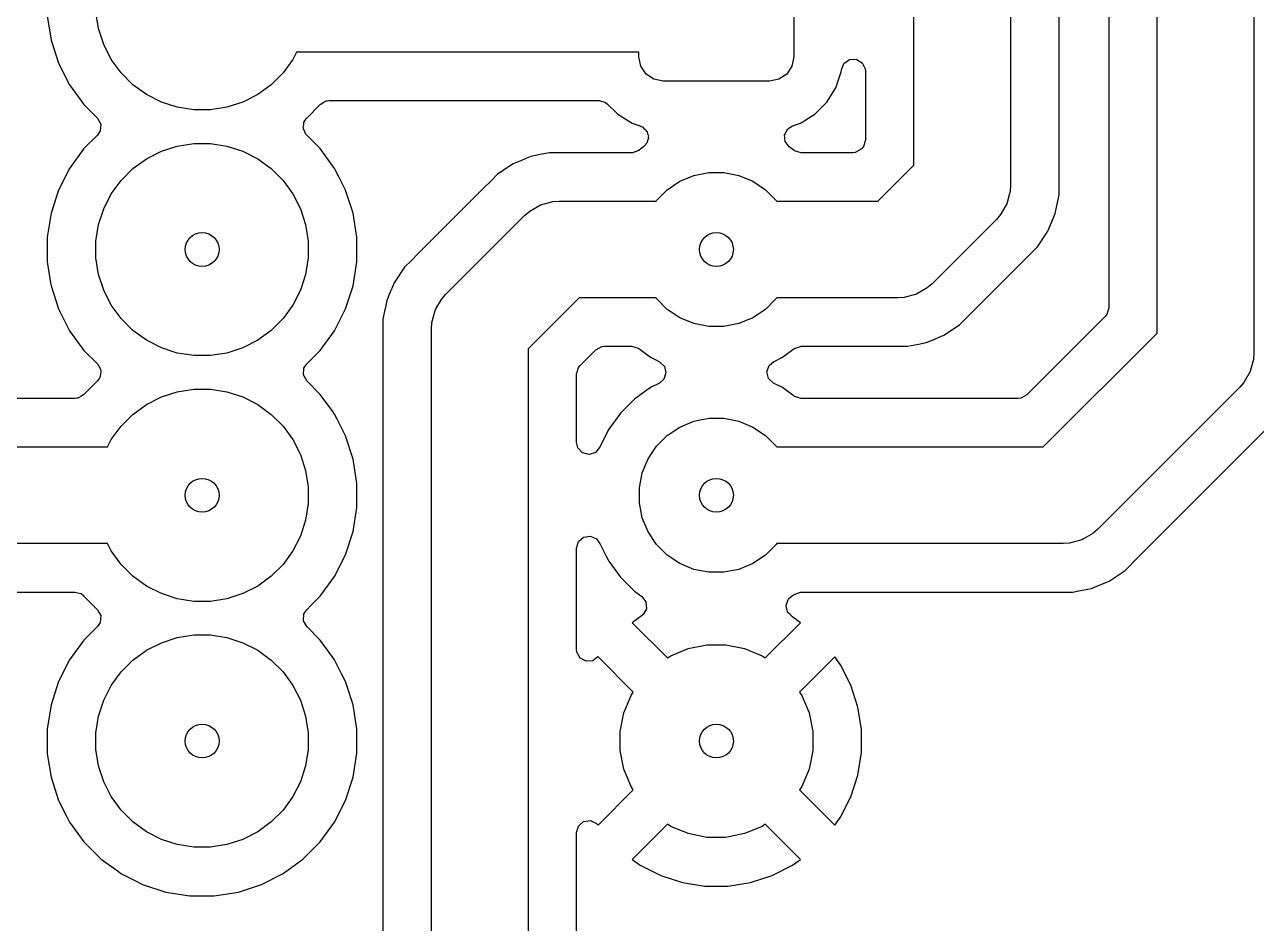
# Model space of a CAD drawing. Extents: x 130 to 194, y -123.2 to -60.
# Drawn here: x 158.55 to 171.27, y -113.39 to -104.11 of the extents above; entities that cross this region are included whole.
import ezdxf

# ---------------------------------------------------------------- set-up
doc = ezdxf.new("R2010")
doc.units = 0
doc.layers.add('BLACK', color=7, linetype='CONTINUOUS')

msp = doc.modelspace()

# ---------------------------------------------------------------- linework, layer by layer
at = {"layer": 'BLACK', "linetype": 'CONTINUOUS'}
for p, q in [((171.25, -91.5), (171.25, -107.5)), ((170.25, -107.292894), (170.25, -91.707106)), ((167.735, -105.557894), (167.735, -98.362808)), ((168.735, -98.362808), (168.735, -105.765)), ((169.7495, -98.34889), (169.7495, -107.034218)), ((169.2355, -105.66646), (169.2355, -98.672889)), ((166.495, -103.34), (166.495, -104.44)), ((159.310393, -104.14679), (159.283391, -103.976305)), ((158.7795, -104.015961), (158.81891, -104.264785)), ((159.363733, -104.310952), (159.310393, -104.14679)), ((158.81891, -104.264785), (158.89676, -104.504383)), ((159.442096, -104.464748), (159.363733, -104.310952)), ((159.543553, -104.604393), (159.442096, -104.464748)), ((161.317904, -104.464748), (161.216447, -104.604393)), ((161.35599, -104.39), (161.317904, -104.464748)), ((164.895, -104.39), (161.35599, -104.39)), ((164.895, -104.44), (164.895, -104.39)), ((164.91403, -104.535671), (164.895, -104.44)), ((166.495, -104.44), (166.47597, -104.535671)), ((167.013538, -104.507129), (167.070719, -104.466977)), ((167.070719, -104.466977), (167.14053, -104.464114)), ((167.14053, -104.464114), (167.200807, -104.499448)), ((167.200807, -104.499448), (167.232412, -104.561761)), ((158.89676, -104.504383), (159.011132, -104.728848)), ((159.665607, -104.726447), (159.543553, -104.604393)), ((161.216447, -104.604393), (161.094393, -104.726447)), ((164.968223, -104.616777), (164.91403, -104.535671)), ((165.049329, -104.67097), (164.968223, -104.616777)), ((166.421777, -104.616777), (166.340671, -104.67097)), ((166.47597, -104.535671), (166.421777, -104.616777)), ((166.929814, -104.759334), (166.984999, -104.592797)), ((166.984999, -104.592797), (166.987142, -104.571821)), ((166.987142, -104.571821), (167.013538, -104.507129)), ((167.232412, -104.561761), (167.2345, -104.584423)), ((167.2345, -104.584423), (167.2345, -105.299218)), ((159.011132, -104.728848), (159.159201, -104.932649)), ((159.805252, -104.827904), (159.665607, -104.726447)), ((161.094393, -104.726447), (160.954748, -104.827904)), ((165.145, -104.69), (165.049329, -104.67097)), ((166.245, -104.69), (165.145, -104.69)), ((166.340671, -104.67097), (166.245, -104.69)), ((159.959048, -104.906267), (159.805252, -104.827904)), ((160.954748, -104.827904), (160.800952, -104.906267)), ((166.837712, -104.908656), (166.929814, -104.759334)), ((159.159201, -104.932649), (159.159205, -104.932654)), ((159.159205, -104.932654), (159.29887, -105.072319)), ((160.12321, -104.959607), (159.959048, -104.906267)), ((160.293695, -104.986609), (160.12321, -104.959607)), ((160.466305, -104.986609), (160.293695, -104.986609)), ((160.63679, -104.959607), (160.466305, -104.986609)), ((160.800952, -104.906267), (160.63679, -104.959607)), ((161.46113, -105.072319), (161.600793, -104.932656)), ((161.600793, -104.932656), (161.601691, -104.931419)), ((161.601691, -104.931419), (161.606176, -104.926924)), ((161.606176, -104.926924), (161.63278, -104.912355)), ((161.63278, -104.912355), (161.65818, -104.895775)), ((161.65818, -104.895775), (161.664856, -104.89479)), ((161.664856, -104.89479), (161.667458, -104.893366)), ((161.667458, -104.893366), (161.67224, -104.893702)), ((161.67224, -104.893702), (161.693962, -104.8905)), ((161.693962, -104.8905), (164.482769, -104.8905)), ((164.482769, -104.8905), (164.549808, -104.910185)), ((164.549808, -104.910185), (164.57045, -104.926818)), ((164.57045, -104.926818), (164.676344, -105.032712)), ((166.713656, -105.032712), (166.837712, -104.908656)), ((159.29887, -105.072319), (159.332355, -105.133642)), ((159.332355, -105.133642), (159.327371, -105.203334)), ((161.430738, -105.143099), (161.432629, -105.116666)), ((161.432629, -105.116666), (161.4384, -105.107673)), ((161.4384, -105.107673), (161.439908, -105.100704)), ((161.439908, -105.100704), (161.460864, -105.072674)), ((161.460864, -105.072674), (161.461025, -105.072424)), ((161.461025, -105.072424), (161.46113, -105.072319)), ((164.676344, -105.032712), (164.825666, -105.124814)), ((164.825666, -105.124814), (164.90757, -105.151954)), ((166.482426, -105.151955), (166.564334, -105.124814)), ((166.564334, -105.124814), (166.713656, -105.032712)), ((159.29887, -105.247681), (159.159205, -105.387345)), ((159.327371, -105.203334), (159.29887, -105.247681)), ((161.425138, -105.168995), (161.430738, -105.143099)), ((161.428285, -105.177402), (161.425138, -105.168995)), ((161.427645, -105.186358), (161.428285, -105.177402)), ((161.440342, -105.209611), (161.427645, -105.186358)), ((161.449633, -105.23443), (161.440342, -105.209611)), ((161.456828, -105.239802), (161.449633, -105.23443)), ((161.46113, -105.247681), (161.456828, -105.239802)), ((161.600794, -105.387345), (161.46113, -105.247681)), ((164.90757, -105.151954), (164.917626, -105.158916)), ((164.917626, -105.158916), (164.929539, -105.161687)), ((164.929539, -105.161687), (164.945813, -105.178432)), ((164.945813, -105.178432), (164.965015, -105.191727)), ((164.965015, -105.191727), (164.96971, -105.20302)), ((164.96971, -105.20302), (164.978235, -105.211792)), ((164.978235, -105.211792), (164.982872, -105.234679)), ((164.982872, -105.234679), (164.991838, -105.256243)), ((164.991838, -105.256243), (164.989682, -105.268282)), ((166.399903, -105.245034), (166.432509, -105.183239)), ((166.405882, -105.314648), (166.399903, -105.245034)), ((166.432509, -105.183239), (166.482426, -105.151955)), ((159.159201, -105.38735), (159.011132, -105.591151)), ((159.159205, -105.387345), (159.159201, -105.38735)), ((159.959048, -105.413733), (160.12321, -105.360393)), ((160.12321, -105.360393), (160.293695, -105.333391)), ((160.293695, -105.333391), (160.466305, -105.333391)), ((160.466305, -105.333391), (160.63679, -105.360393)), ((160.63679, -105.360393), (160.800952, -105.413733)), ((161.600798, -105.38735), (161.600794, -105.387345)), ((161.714149, -105.543366), (161.600798, -105.38735)), ((164.918163, -105.386899), (164.892123, -105.405817)), ((164.941453, -105.369977), (164.918163, -105.386899)), ((164.966763, -105.345379), (164.941453, -105.369977)), ((164.970576, -105.335583), (164.966763, -105.345379)), ((164.979523, -105.325018), (164.970576, -105.335583)), ((164.983639, -105.302029), (164.979523, -105.325018)), ((164.992111, -105.280269), (164.983639, -105.302029)), ((164.989682, -105.268282), (164.992111, -105.280269)), ((166.448546, -105.369977), (166.405882, -105.314648)), ((166.497896, -105.405832), (166.448546, -105.369977)), ((167.191899, -105.393181), (167.130576, -105.426666)), ((167.198181, -105.386899), (167.191899, -105.393181)), ((167.214815, -105.366257), (167.198181, -105.386899)), ((167.215577, -105.36366), (167.214815, -105.366257)), ((167.219332, -105.358645), (167.215577, -105.36366)), ((167.225855, -105.328658), (167.219332, -105.358645)), ((167.2345, -105.299218), (167.225855, -105.328658)), ((159.665607, -105.593553), (159.805252, -105.492096)), ((159.805252, -105.492096), (159.959048, -105.413733)), ((160.800952, -105.413733), (160.954748, -105.492096)), ((160.954748, -105.492096), (161.094393, -105.593553)), ((163.679315, -105.508892), (163.596089, -105.543366)), ((163.724834, -105.490038), (163.679315, -105.508892)), ((163.778161, -105.467949), (163.724834, -105.490037)), ((163.724834, -105.490037), (163.724834, -105.490038)), ((163.778167, -105.467947), (163.778161, -105.467949)), ((163.874812, -105.448724), (163.778167, -105.467947)), ((163.971455, -105.4295), (163.874812, -105.448724)), ((164.819238, -105.4295), (163.971455, -105.4295)), ((164.826319, -105.429298), (164.819238, -105.4295)), ((164.892123, -105.405817), (164.826319, -105.429298)), ((166.503723, -105.409815), (166.497896, -105.405832)), ((166.570762, -105.4295), (166.503723, -105.409815)), ((167.104218, -105.4295), (166.570762, -105.4295)), ((167.130576, -105.426666), (167.104218, -105.4295)), ((159.011132, -105.591151), (158.89676, -105.815616)), ((159.543553, -105.715607), (159.665607, -105.593553)), ((161.094393, -105.593553), (161.216447, -105.715607)), ((161.74887, -105.591155), (161.714149, -105.543366)), ((161.793563, -105.678871), (161.74887, -105.591155)), ((163.596079, -105.543371), (163.432219, -105.652859)), ((163.596089, -105.543366), (163.596079, -105.543371)), ((165.462772, -105.664448), (165.616586, -105.633852)), ((165.616586, -105.633852), (165.773414, -105.633852)), ((165.773414, -105.633852), (165.927228, -105.664448)), ((167.362894, -105.93), (167.735, -105.557894)), ((159.442096, -105.855252), (159.543553, -105.715607)), ((161.216447, -105.715607), (161.317904, -105.855252)), ((161.863239, -105.815616), (161.793563, -105.678871)), ((163.36254, -105.722538), (163.292861, -105.792218)), ((163.432219, -105.652859), (163.36254, -105.722538)), ((165.187485, -105.811592), (165.317883, -105.724463)), ((165.317883, -105.724463), (165.462772, -105.664448)), ((165.927228, -105.664448), (166.072117, -105.724463)), ((166.072117, -105.724463), (166.202515, -105.811592)), ((168.735, -105.765), (168.730723, -105.830247)), ((169.2355, -105.86354), (169.2355, -105.66646)), ((158.89676, -105.815616), (158.81891, -106.055214)), ((159.363733, -106.009048), (159.442096, -105.855252)), ((161.317904, -105.855252), (161.396267, -106.009048)), ((161.863239, -105.815618), (161.863239, -105.815616)), ((161.863241, -105.815621), (161.863239, -105.815618)), ((161.94109, -106.055215), (161.863241, -105.815621)), ((163.292858, -105.792221), (162.612221, -106.472858)), ((163.292861, -105.792218), (163.292858, -105.792221)), ((165.076592, -105.922485), (165.187485, -105.811592)), ((166.202515, -105.811592), (166.313408, -105.922485)), ((168.721806, -105.86354), (168.69694, -105.956342)), ((168.730723, -105.830263), (168.721806, -105.86354)), ((168.730723, -105.830247), (168.730723, -105.830263)), ((169.197051, -106.056836), (169.2355, -105.86354)), ((159.310393, -106.17321), (159.363733, -106.009048)), ((161.396267, -106.009048), (161.449607, -106.17321)), ((163.765619, -106.033323), (163.878658, -105.96806)), ((163.878658, -105.96806), (164.004737, -105.934277)), ((164.004737, -105.934277), (164.004752, -105.934277)), ((164.004752, -105.934277), (164.07, -105.93)), ((164.07, -105.93), (165.071571, -105.93)), ((165.071571, -105.93), (165.076592, -105.922485)), ((166.313408, -105.922485), (166.318429, -105.93)), ((166.318429, -105.93), (167.362894, -105.93)), ((168.69694, -105.956342), (168.631677, -106.069381)), ((158.81891, -106.055214), (158.789816, -106.238906)), ((161.9805, -106.304038), (161.94109, -106.055215)), ((162.896447, -106.896447), (163.716447, -106.076447)), ((163.716447, -106.076447), (163.76561, -106.033331)), ((163.76561, -106.033331), (163.765619, -106.033323)), ((168.588553, -106.118553), (167.923553, -106.783553)), ((168.631661, -106.069396), (168.588553, -106.118553)), ((168.631677, -106.069381), (168.631661, -106.069396)), ((169.121632, -106.238914), (169.174961, -106.110165)), ((169.174961, -106.110165), (169.197051, -106.056836)), ((158.789816, -106.238906), (158.7795, -106.304038)), ((159.283391, -106.343695), (159.310393, -106.17321)), ((161.449607, -106.17321), (161.476609, -106.343695)), ((169.012139, -106.402782), (169.121632, -106.238914)), ((158.7795, -106.304038), (158.7795, -106.555962)), ((159.283391, -106.516305), (159.283391, -106.343695)), ((161.476609, -106.343695), (161.476609, -106.516305)), ((161.9805, -106.555962), (161.9805, -106.304038)), ((168.872782, -106.542139), (169.012139, -106.402782)), ((159.310393, -106.68679), (159.283391, -106.516305)), ((161.476609, -106.516305), (161.449607, -106.68679)), ((162.612218, -106.472861), (162.54294, -106.542139)), ((162.612221, -106.472858), (162.612218, -106.472861)), ((158.7795, -106.555962), (158.814366, -106.776093)), ((161.94109, -106.804785), (161.9805, -106.555962)), ((162.472859, -106.612219), (162.363371, -106.77608)), ((162.54294, -106.542139), (162.472859, -106.612219)), ((168.354209, -107.06071), (168.872778, -106.542141)), ((168.872778, -106.542141), (168.872782, -106.542139)), ((158.814366, -106.776093), (158.81891, -106.804785)), ((159.363733, -106.850952), (159.310393, -106.68679)), ((161.449607, -106.68679), (161.396267, -106.850952)), ((162.363364, -106.776093), (162.32985, -106.857004)), ((162.363371, -106.77608), (162.363364, -106.776093)), ((167.923553, -106.783553), (167.874396, -106.826661)), ((158.81891, -106.804785), (158.89676, -107.044383)), ((159.442096, -107.004748), (159.363733, -106.850952)), ((161.396267, -106.850952), (161.317904, -107.004748)), ((161.863241, -107.044379), (161.94109, -106.804785)), ((162.327691, -106.862219), (162.287949, -106.958164)), ((162.329846, -106.857014), (162.327691, -106.862219)), ((162.32985, -106.857004), (162.329846, -106.857014)), ((162.853338, -106.945603), (162.896447, -106.896447)), ((167.761342, -106.89194), (167.635263, -106.925723)), ((167.874381, -106.826677), (167.761342, -106.89194)), ((167.874396, -106.826661), (167.874381, -106.826677)), ((158.89676, -107.044383), (159.011132, -107.268848)), ((159.543553, -107.144393), (159.442096, -107.004748)), ((161.317904, -107.004748), (161.216447, -107.144393)), ((161.74887, -107.268845), (161.863241, -107.044379)), ((162.2708, -107.044379), (162.269523, -107.050793)), ((162.287949, -106.958164), (162.2708, -107.044379)), ((162.78806, -107.058658), (162.796304, -107.044379)), ((162.796304, -107.044379), (162.853323, -106.945619)), ((162.853323, -106.945619), (162.853338, -106.945603)), ((164.277106, -106.93), (163.75, -107.457106)), ((165.071571, -106.93), (164.277106, -106.93)), ((165.076592, -106.937515), (165.071571, -106.93)), ((165.187485, -107.048408), (165.076592, -106.937515)), ((165.317883, -107.135537), (165.187485, -107.048408)), ((166.202515, -107.048408), (166.072117, -107.135537)), ((166.313408, -106.937515), (166.202515, -107.048408)), ((166.318429, -106.93), (166.313408, -106.937515)), ((167.57, -106.93), (166.318429, -106.93)), ((167.635248, -106.925723), (167.57, -106.93)), ((167.635263, -106.925723), (167.635248, -106.925723)), ((169.7495, -107.034218), (169.729815, -107.101257)), ((159.665607, -107.266447), (159.543553, -107.144393)), ((161.216447, -107.144393), (161.094393, -107.266447)), ((162.269523, -107.050797), (162.2495, -107.151456)), ((162.2495, -107.151456), (162.2495, -107.151459)), ((162.2495, -107.151459), (162.2495, -114.598541)), ((162.269523, -107.050793), (162.269523, -107.050797)), ((162.754277, -107.184737), (162.78806, -107.058658)), ((165.462772, -107.195552), (165.317883, -107.135537)), ((166.072117, -107.135537), (165.927228, -107.195552)), ((168.207782, -107.207139), (168.347139, -107.067782)), ((168.347139, -107.067782), (168.34714, -107.067779)), ((168.34714, -107.067779), (168.354206, -107.060714)), ((168.354206, -107.060714), (168.354209, -107.06071)), ((169.713181, -107.121899), (168.901899, -107.933181)), ((169.729815, -107.101257), (169.713181, -107.121899)), ((159.011132, -107.268848), (159.159201, -107.472649)), ((159.805252, -107.367904), (159.665607, -107.266447)), ((161.094393, -107.266447), (160.954748, -107.367904)), ((161.600793, -107.472656), (161.74887, -107.268845)), ((162.75, -107.25), (162.754277, -107.184752)), ((162.75, -114.5), (162.75, -107.25)), ((162.754277, -107.184752), (162.754277, -107.184737)), ((165.616586, -107.226148), (165.462772, -107.195552)), ((165.773414, -107.226148), (165.616586, -107.226148)), ((165.927228, -107.195552), (165.773414, -107.226148)), ((168.043914, -107.316632), (168.207782, -107.207139)), ((169.072894, -108.47), (170.25, -107.292894)), ((159.959048, -107.446267), (159.805252, -107.367904)), ((160.954748, -107.367904), (160.800952, -107.446267)), ((164.509424, -107.433334), (164.535782, -107.4305)), ((164.535782, -107.4305), (164.819238, -107.4305)), ((164.819238, -107.4305), (164.886277, -107.450185)), ((166.497877, -107.454181), (166.563683, -107.430702)), ((166.563683, -107.430702), (166.570762, -107.4305)), ((166.570762, -107.4305), (167.668543, -107.4305)), ((167.668543, -107.4305), (167.707885, -107.422673)), ((167.707885, -107.422673), (167.784118, -107.40751)), ((167.784118, -107.40751), (167.861836, -107.392051)), ((167.861836, -107.392051), (167.916278, -107.3695)), ((167.916278, -107.3695), (168.043914, -107.316632)), ((159.159201, -107.472649), (159.159205, -107.472654)), ((159.159205, -107.472654), (159.29887, -107.612319)), ((160.12321, -107.499607), (159.959048, -107.446267)), ((160.293695, -107.526609), (160.12321, -107.499607)), ((160.466305, -107.526609), (160.293695, -107.526609)), ((160.63679, -107.499607), (160.466305, -107.526609)), ((160.800952, -107.446267), (160.63679, -107.499607)), ((161.498935, -107.574514), (161.600793, -107.472656)), ((163.75, -107.457106), (163.75, -114.292894)), ((164.286819, -107.628101), (164.448101, -107.466819)), ((164.448101, -107.466819), (164.509424, -107.433334)), ((164.886277, -107.450185), (164.892119, -107.454179)), ((164.892119, -107.454179), (165.01339, -107.542287)), ((165.01339, -107.542287), (165.076641, -107.574515)), ((166.283917, -107.589516), (166.37661, -107.542287)), ((166.37661, -107.542287), (166.497877, -107.454181)), ((171.25, -107.5), (171.245723, -107.565247)), ((159.29887, -107.612319), (159.303171, -107.620197)), ((159.303171, -107.620197), (159.310367, -107.62557)), ((159.310367, -107.62557), (159.319657, -107.650388)), ((159.319657, -107.650388), (159.332355, -107.673642)), ((159.332355, -107.673642), (159.331714, -107.682597)), ((159.331714, -107.682597), (159.334862, -107.691005)), ((161.427645, -107.726358), (161.432629, -107.656666)), ((161.432629, -107.656666), (161.46113, -107.612319)), ((161.46113, -107.612319), (161.498935, -107.574514)), ((164.259144, -107.686341), (164.265668, -107.656355)), ((164.265668, -107.656355), (164.269422, -107.651339)), ((164.269422, -107.651339), (164.270185, -107.648743)), ((164.270185, -107.648743), (164.286819, -107.628101)), ((165.076641, -107.574515), (165.10608, -107.589515)), ((165.10608, -107.589515), (165.156876, -107.63749)), ((165.156876, -107.63749), (165.173671, -107.705311)), ((166.216328, -107.69469), (166.238865, -107.628555)), ((166.238865, -107.628555), (166.283917, -107.589516)), ((171.222659, -107.651339), (171.21194, -107.691342)), ((171.245723, -107.565263), (171.222659, -107.651339)), ((171.245723, -107.565247), (171.245723, -107.565263)), ((159.298975, -107.787576), (159.159207, -107.927344)), ((159.299135, -107.787325), (159.298975, -107.787576)), ((159.320092, -107.759296), (159.299135, -107.787325)), ((159.321599, -107.752326), (159.320092, -107.759296)), ((159.327371, -107.743334), (159.321599, -107.752326)), ((159.329261, -107.7169), (159.327371, -107.743334)), ((159.334862, -107.691005), (159.329261, -107.7169)), ((161.46113, -107.787681), (161.427645, -107.726358)), ((161.600794, -107.927345), (161.46113, -107.787681)), ((164.2505, -107.715782), (164.259144, -107.686341)), ((164.2505, -108.425064), (164.2505, -107.715782)), ((165.10608, -107.810485), (165.013386, -107.857715)), ((165.151134, -107.771446), (165.10608, -107.810485)), ((165.173671, -107.705311), (165.151134, -107.771446)), ((166.233123, -107.762511), (166.216328, -107.69469)), ((166.283917, -107.810483), (166.233123, -107.762511)), ((166.37661, -107.857713), (166.283917, -107.810483)), ((171.146661, -107.804396), (171.103553, -107.853553)), ((171.146677, -107.804381), (171.146661, -107.804396)), ((171.21194, -107.691342), (171.146677, -107.804381)), ((159.153824, -107.933076), (159.127219, -107.947644)), ((159.158308, -107.92858), (159.153824, -107.933076)), ((159.159207, -107.927344), (159.158308, -107.92858)), ((159.959048, -107.953733), (160.12321, -107.900393)), ((160.12321, -107.900393), (160.293695, -107.873391)), ((160.293695, -107.873391), (160.466305, -107.873391)), ((160.466305, -107.873391), (160.63679, -107.900393)), ((160.63679, -107.900393), (160.800952, -107.953733)), ((161.600798, -107.92735), (161.600794, -107.927345)), ((161.729952, -108.105117), (161.600798, -107.92735)), ((165.013386, -107.857715), (164.847786, -107.978028)), ((166.376612, -107.857714), (166.37661, -107.857713)), ((166.376613, -107.857715), (166.376612, -107.857714)), ((166.497877, -107.945818), (166.376613, -107.857715)), ((168.901899, -107.933181), (168.840576, -107.966666)), ((171.103553, -107.853553), (169.633553, -109.323553)), ((159.066038, -107.9695), (155.435782, -107.9695)), ((159.087759, -107.966297), (159.066038, -107.9695)), ((159.092542, -107.966634), (159.087759, -107.966297)), ((159.095143, -107.965209), (159.092542, -107.966634)), ((159.10182, -107.964225), (159.095143, -107.965209)), ((159.127219, -107.947644), (159.10182, -107.964225)), ((159.665607, -108.133553), (159.805252, -108.032096)), ((159.805252, -108.032096), (159.959048, -107.953733)), ((160.800952, -107.953733), (160.954748, -108.032096)), ((160.954748, -108.032096), (161.094393, -108.133553)), ((164.847786, -107.978028), (164.703028, -108.122786)), ((166.503723, -107.949815), (166.497877, -107.945818)), ((166.570762, -107.9695), (166.503723, -107.949815)), ((168.814218, -107.9695), (166.570762, -107.9695)), ((168.840576, -107.966666), (168.814218, -107.9695)), ((159.543553, -108.255607), (159.665607, -108.133553)), ((161.094393, -108.133553), (161.216447, -108.255607)), ((161.74887, -108.131155), (161.729952, -108.105117)), ((161.775575, -108.183567), (161.74887, -108.131155)), ((161.863239, -108.355616), (161.775575, -108.183567)), ((164.703028, -108.122786), (164.582715, -108.288386)), ((165.462772, -108.204448), (165.616586, -108.173852)), ((165.616586, -108.173852), (165.773414, -108.173852)), ((165.773414, -108.173852), (165.927228, -108.204448)), ((159.442096, -108.395252), (159.543553, -108.255607)), ((161.216447, -108.255607), (161.317904, -108.395252)), ((164.582715, -108.288386), (164.48978, -108.470779)), ((165.187485, -108.351592), (165.317883, -108.264463)), ((165.317883, -108.264463), (165.462772, -108.204448)), ((165.927228, -108.204448), (166.072117, -108.264463)), ((166.072117, -108.264463), (166.202515, -108.351592)), ((170.064209, -109.60071), (171.387778, -108.277141)), ((159.40401, -108.47), (159.442096, -108.395252)), ((161.317904, -108.395252), (161.396267, -108.549048)), ((161.863239, -108.355618), (161.863239, -108.355616)), ((161.863241, -108.355621), (161.863239, -108.355618)), ((161.94109, -108.595215), (161.863241, -108.355621)), ((164.263619, -108.480575), (164.2505, -108.425064)), ((165.076592, -108.462485), (165.187485, -108.351592)), ((166.202515, -108.351592), (166.313408, -108.462485)), ((155.177107, -108.47), (159.40401, -108.47)), ((161.396267, -108.549048), (161.449607, -108.71321)), ((164.311233, -108.53171), (164.263619, -108.480575)), ((164.378933, -108.548985), (164.311233, -108.53171)), ((164.445226, -108.526916), (164.378933, -108.548985)), ((164.487136, -108.474902), (164.445226, -108.526916)), ((164.487568, -108.475122), (164.487136, -108.474902)), ((164.488614, -108.473067), (164.487568, -108.475122)), ((164.489064, -108.47251), (164.488614, -108.473067)), ((164.48978, -108.470779), (164.489064, -108.47251)), ((164.989463, -108.592883), (165.076592, -108.462485)), ((166.313408, -108.462485), (166.318429, -108.47)), ((166.318429, -108.47), (169.072894, -108.47)), ((161.9805, -108.844038), (161.94109, -108.595215)), ((164.929448, -108.737772), (164.989463, -108.592883)), ((161.449607, -108.71321), (161.476609, -108.883695)), ((164.898852, -108.891586), (164.929448, -108.737772)), ((161.476609, -108.883695), (161.476609, -109.056305)), ((161.9805, -109.095962), (161.9805, -108.844038)), ((164.898852, -109.048414), (164.898852, -108.891586)), ((161.476609, -109.056305), (161.449607, -109.22679)), ((164.929448, -109.202228), (164.898852, -109.048414)), ((161.94109, -109.344785), (161.9805, -109.095962)), ((164.989463, -109.347117), (164.929448, -109.202228)), ((161.449607, -109.22679), (161.396267, -109.390952)), ((169.633553, -109.323553), (169.584396, -109.366661)), ((161.396267, -109.390952), (161.317904, -109.544748)), ((161.863241, -109.584379), (161.94109, -109.344785)), ((164.2505, -109.514935), (164.270185, -109.447896)), ((164.270185, -109.447896), (164.322989, -109.402141)), ((164.322989, -109.402141), (164.392147, -109.392197)), ((164.392147, -109.392197), (164.455703, -109.421222)), ((164.455703, -109.421222), (164.487283, -109.465022)), ((164.487283, -109.465022), (164.487568, -109.464878)), ((164.487568, -109.464878), (164.488504, -109.466715)), ((164.488504, -109.466715), (164.489067, -109.467496)), ((164.489067, -109.467496), (164.489778, -109.469213)), ((165.076592, -109.477515), (164.989463, -109.347117)), ((169.345248, -109.465723), (169.28, -109.47)), ((169.345263, -109.465723), (169.345248, -109.465723)), ((169.471342, -109.43194), (169.345263, -109.465723)), ((169.489906, -109.421222), (169.471342, -109.43194)), ((169.584381, -109.366677), (169.489906, -109.421222)), ((169.584396, -109.366661), (169.584381, -109.366677)), ((159.40401, -109.47), (154.97, -109.47)), ((159.442096, -109.544748), (159.40401, -109.47)), ((159.543553, -109.684393), (159.442096, -109.544748)), ((161.317904, -109.544748), (161.216447, -109.684393)), ((161.74887, -109.808845), (161.863241, -109.584379)), ((164.2505, -110.564598), (164.2505, -109.514935)), ((164.489778, -109.469213), (164.48978, -109.469219)), ((164.48978, -109.469219), (164.560381, -109.607782)), ((165.187485, -109.588408), (165.076592, -109.477515)), ((165.317883, -109.675537), (165.187485, -109.588408)), ((166.202515, -109.588408), (166.072117, -109.675537)), ((166.313408, -109.477515), (166.202515, -109.588408)), ((166.318429, -109.47), (166.313408, -109.477515)), ((169.28, -109.47), (166.318429, -109.47)), ((159.665607, -109.806447), (159.543553, -109.684393)), ((161.216447, -109.684393), (161.094393, -109.806447)), ((164.560381, -109.607782), (164.582715, -109.651613)), ((164.582715, -109.651613), (164.703028, -109.817213)), ((165.462772, -109.735552), (165.317883, -109.675537)), ((166.072117, -109.675537), (165.927228, -109.735552)), ((169.917782, -109.747139), (170.057139, -109.607782)), ((170.057139, -109.607782), (170.05714, -109.607779)), ((170.05714, -109.607779), (170.064206, -109.600714)), ((170.064206, -109.600714), (170.064209, -109.60071)), ((159.805252, -109.907904), (159.665607, -109.806447)), ((161.094393, -109.806447), (160.954748, -109.907904)), ((161.600793, -110.012656), (161.74887, -109.808845)), ((164.703028, -109.817213), (164.703034, -109.817219)), ((164.703034, -109.817219), (164.847781, -109.961966)), ((165.616586, -109.766148), (165.462772, -109.735552)), ((165.773414, -109.766148), (165.616586, -109.766148)), ((165.927228, -109.735552), (165.773414, -109.766148)), ((169.753914, -109.856632), (169.917782, -109.747139)), ((155.06854, -109.9705), (159.066038, -109.9705)), ((159.066038, -109.9705), (159.095541, -109.979163)), ((159.959048, -109.986267), (159.805252, -109.907904)), ((160.954748, -109.907904), (160.800952, -109.986267)), ((164.847781, -109.961966), (164.923727, -110.017144)), ((166.49788, -109.994179), (166.563687, -109.970702)), ((166.563687, -109.970702), (166.570762, -109.9705)), ((166.570762, -109.9705), (169.378543, -109.9705)), ((169.378543, -109.9705), (169.421449, -109.961965)), ((169.421449, -109.961965), (169.494118, -109.94751)), ((169.494118, -109.94751), (169.571836, -109.932051)), ((169.571836, -109.932051), (169.626278, -109.9095)), ((169.626278, -109.9095), (169.753914, -109.856632)), ((159.095541, -109.979163), (159.125596, -109.985739)), ((159.125596, -109.985739), (159.129928, -109.98926)), ((159.129928, -109.98926), (159.133077, -109.990185)), ((159.133077, -109.990185), (159.153824, -110.006924)), ((159.153824, -110.006924), (159.158308, -110.011419)), ((159.158308, -110.011419), (159.159207, -110.012656)), ((159.159207, -110.012656), (159.29887, -110.152319)), ((160.12321, -110.039607), (159.959048, -109.986267)), ((160.293695, -110.066609), (160.12321, -110.039607)), ((160.466305, -110.066609), (160.293695, -110.066609)), ((160.63679, -110.039607), (160.466305, -110.066609)), ((160.800952, -109.986267), (160.63679, -110.039607)), ((161.506603, -110.106846), (161.600793, -110.012656)), ((164.923727, -110.017144), (164.966393, -110.072473)), ((164.966393, -110.072473), (164.972372, -110.142086)), ((166.415612, -110.106846), (166.42737, -110.076645)), ((166.42737, -110.076645), (166.437825, -110.045993)), ((166.437825, -110.045993), (166.440272, -110.04351)), ((166.440272, -110.04351), (166.440963, -110.041738)), ((166.440963, -110.041738), (166.466266, -110.017148)), ((166.466266, -110.017148), (166.49788, -109.994179)), ((159.29887, -110.152319), (159.298975, -110.152424)), ((159.298975, -110.152424), (159.315767, -110.183263)), ((159.315767, -110.183263), (159.332355, -110.213642)), ((159.332387, -110.213787), (159.329843, -110.248758)), ((159.332355, -110.213642), (159.332349, -110.213718)), ((159.332349, -110.213718), (159.332387, -110.213787)), ((161.427645, -110.266358), (161.432629, -110.196666)), ((161.432629, -110.196666), (161.46113, -110.152319)), ((161.46113, -110.152319), (161.506603, -110.106846)), ((164.908835, -110.227081), (164.825894, -110.28734)), ((164.912987, -110.224537), (164.908835, -110.227081)), ((164.939767, -110.203882), (164.912605, -110.223915)), ((164.912605, -110.223915), (164.912987, -110.224537)), ((164.972372, -110.142086), (164.939767, -110.203882)), ((166.415272, -110.112122), (166.416155, -110.10953)), ((166.423052, -110.143571), (166.415272, -110.112122)), ((166.416155, -110.10953), (166.415612, -110.106846)), ((166.429486, -110.175325), (166.423052, -110.143571)), ((166.431394, -110.177288), (166.429486, -110.175325)), ((166.432052, -110.179947), (166.431394, -110.177288)), ((166.455598, -110.202195), (166.432052, -110.179947)), ((166.477132, -110.224354), (166.455598, -110.202195)), ((166.477019, -110.22454), (166.477132, -110.224354)), ((166.477743, -110.224984), (166.477019, -110.22454)), ((166.478179, -110.225432), (166.477743, -110.224984)), ((166.478655, -110.225542), (166.478179, -110.225432)), ((166.48117, -110.227084), (166.478655, -110.225542)), ((166.564104, -110.287338), (166.48117, -110.227084)), ((159.29887, -110.327681), (159.159205, -110.467345)), ((159.327059, -110.283819), (159.29887, -110.327681)), ((159.327319, -110.283473), (159.327059, -110.283819)), ((159.327323, -110.283407), (159.327319, -110.283473)), ((159.327371, -110.283334), (159.327323, -110.283407)), ((159.329843, -110.248758), (159.327371, -110.283334)), ((161.46113, -110.327681), (161.427645, -110.266358)), ((161.600794, -110.467345), (161.46113, -110.327681)), ((164.825894, -110.28734), (165.189452, -110.650898)), ((166.200547, -110.650898), (166.564105, -110.28734)), ((166.564105, -110.28734), (166.564104, -110.287338)), ((159.159201, -110.46735), (159.011132, -110.671151)), ((159.159205, -110.467345), (159.159201, -110.46735)), ((159.959048, -110.493733), (160.12321, -110.440393)), ((160.12321, -110.440393), (160.293695, -110.413391)), ((160.293695, -110.413391), (160.466305, -110.413391)), ((160.466305, -110.413391), (160.63679, -110.440393)), ((160.63679, -110.440393), (160.800952, -110.493733)), ((161.600798, -110.46735), (161.600794, -110.467345)), ((161.723053, -110.635621), (161.600798, -110.46735)), ((159.665607, -110.673553), (159.805252, -110.572096)), ((159.805252, -110.572096), (159.959048, -110.493733)), ((160.800952, -110.493733), (160.954748, -110.572096)), ((160.954748, -110.572096), (161.094393, -110.673553)), ((164.253723, -110.592684), (164.2505, -110.564598)), ((164.28808, -110.653523), (164.253723, -110.592684)), ((165.223603, -110.628079), (165.404715, -110.55306)), ((165.404715, -110.55306), (165.596983, -110.514815)), ((165.596983, -110.514815), (165.793017, -110.514815)), ((165.793017, -110.514815), (165.985285, -110.55306)), ((165.985285, -110.55306), (166.166397, -110.628079)), ((159.011132, -110.671151), (158.89676, -110.895616)), ((159.543553, -110.795607), (159.665607, -110.673553)), ((161.094393, -110.673553), (161.216447, -110.795607)), ((161.74887, -110.671155), (161.723053, -110.635621)), ((161.821747, -110.814184), (161.74887, -110.671155)), ((164.349875, -110.686128), (164.28808, -110.653523)), ((164.419488, -110.680149), (164.349875, -110.686128)), ((164.470172, -110.641065), (164.419488, -110.680149)), ((164.47234, -110.640894), (164.470172, -110.641065)), ((164.835898, -111.004452), (164.47234, -110.640894)), ((165.189452, -110.650898), (165.223603, -110.628079)), ((166.166397, -110.628079), (166.200547, -110.650898)), ((166.917658, -110.640893), (166.5541, -111.00445)), ((166.917658, -110.640894), (166.917658, -110.640893)), ((166.977914, -110.723828), (166.917658, -110.640894)), ((167.085102, -110.934197), (166.977914, -110.723828)), ((159.442096, -110.935252), (159.543553, -110.795607)), ((161.216447, -110.795607), (161.317904, -110.935252)), ((161.863239, -110.895616), (161.821747, -110.814184)), ((158.89676, -110.895616), (158.81891, -111.135214)), ((159.363733, -111.089048), (159.442096, -110.935252)), ((161.317904, -110.935252), (161.396267, -111.089048)), ((161.863239, -110.895618), (161.863239, -110.895616)), ((161.863241, -110.895621), (161.863239, -110.895618)), ((161.94109, -111.135215), (161.863241, -110.895621)), ((167.158065, -111.158752), (167.085102, -110.934197)), ((159.310393, -111.25321), (159.363733, -111.089048)), ((161.396267, -111.089048), (161.449607, -111.25321)), ((164.73806, -111.219715), (164.813079, -111.038603)), ((164.813079, -111.038603), (164.835898, -111.004452)), ((166.5541, -111.00445), (166.576921, -111.038603)), ((166.576921, -111.038603), (166.65194, -111.219715)), ((158.81891, -111.135214), (158.79845, -111.264394)), ((161.9805, -111.384038), (161.94109, -111.135215)), ((164.699815, -111.411983), (164.73806, -111.219715)), ((166.65194, -111.219715), (166.690185, -111.411983)), ((167.195, -111.391947), (167.158065, -111.158752)), ((158.79845, -111.264394), (158.7795, -111.384038)), ((159.283391, -111.423695), (159.310393, -111.25321)), ((161.449607, -111.25321), (161.476609, -111.423695)), ((158.7795, -111.384038), (158.7795, -111.635962)), ((159.283391, -111.596305), (159.283391, -111.423695)), ((161.476609, -111.423695), (161.476609, -111.596305)), ((161.9805, -111.635962), (161.9805, -111.384038)), ((164.699815, -111.608017), (164.699815, -111.411983)), ((166.690185, -111.411983), (166.690185, -111.608017)), ((167.195, -111.628052), (167.195, -111.391947)), ((159.310393, -111.76679), (159.283391, -111.596305)), ((161.476609, -111.596305), (161.449607, -111.76679)), ((164.73806, -111.800285), (164.699815, -111.608017)), ((166.690185, -111.608017), (166.65194, -111.800285)), ((167.158065, -111.861247), (167.195, -111.628052)), ((158.7795, -111.635962), (158.784003, -111.664394)), ((158.784003, -111.664394), (158.81891, -111.884785)), ((161.94109, -111.884785), (161.9805, -111.635962)), ((158.81891, -111.884785), (158.89676, -112.124383)), ((159.363733, -111.930952), (159.310393, -111.76679)), ((161.449607, -111.76679), (161.396267, -111.930952)), ((161.863241, -112.124379), (161.94109, -111.884785)), ((164.813079, -111.981397), (164.73806, -111.800285)), ((166.65194, -111.800285), (166.576921, -111.981397)), ((167.085102, -112.085802), (167.158065, -111.861247)), ((159.442096, -112.084748), (159.363733, -111.930952)), ((161.396267, -111.930952), (161.317904, -112.084748)), ((164.835897, -112.015547), (164.813079, -111.981397)), ((166.576921, -111.981397), (166.554101, -112.015548)), ((158.89676, -112.124383), (158.975413, -112.278747)), ((159.543553, -112.224393), (159.442096, -112.084748)), ((161.317904, -112.084748), (161.216447, -112.224393)), ((161.74887, -112.348845), (161.863241, -112.124379)), ((164.47234, -112.379105), (164.835897, -112.015547)), ((166.554101, -112.015548), (166.917658, -112.379105)), ((166.977918, -112.296163), (167.085102, -112.085802)), ((159.665607, -112.346447), (159.543553, -112.224393)), ((161.216447, -112.224393), (161.094393, -112.346447)), ((158.975413, -112.278747), (159.007952, -112.342608)), ((159.007952, -112.342608), (159.011132, -112.348848)), ((159.011132, -112.348848), (159.159201, -112.552649)), ((159.805252, -112.447904), (159.665607, -112.346447)), ((161.094393, -112.346447), (160.954748, -112.447904)), ((161.600793, -112.552656), (161.74887, -112.348845)), ((164.2505, -112.455402), (164.270185, -112.388363)), ((164.270185, -112.388363), (164.322989, -112.342608)), ((164.322989, -112.342608), (164.392147, -112.332664)), ((164.392147, -112.332664), (164.455703, -112.361689)), ((164.455703, -112.361689), (164.471635, -112.379049)), ((164.471635, -112.379049), (164.47234, -112.379105)), ((165.189451, -112.369101), (164.825893, -112.732658)), ((165.223603, -112.391921), (165.189451, -112.369101)), ((165.404715, -112.46694), (165.223603, -112.391921)), ((166.166397, -112.391921), (165.985285, -112.46694)), ((166.200548, -112.369101), (166.166397, -112.391921)), ((166.564105, -112.732658), (166.200548, -112.369101)), ((166.917658, -112.379104), (166.977914, -112.296169)), ((166.917658, -112.379105), (166.917658, -112.379104)), ((166.977914, -112.296169), (166.977918, -112.296163)), ((159.959048, -112.526267), (159.805252, -112.447904)), ((160.954748, -112.447904), (160.800952, -112.526267)), ((164.2505, -114.034218), (164.2505, -112.455402)), ((165.596983, -112.505185), (165.404715, -112.46694)), ((165.793017, -112.505185), (165.596983, -112.505185)), ((165.985285, -112.46694), (165.793017, -112.505185)), ((159.159201, -112.552649), (159.159205, -112.552654)), ((159.159205, -112.552654), (159.337345, -112.730794)), ((160.12321, -112.579607), (159.959048, -112.526267)), ((160.293695, -112.606609), (160.12321, -112.579607)), ((160.466305, -112.606609), (160.293695, -112.606609)), ((160.63679, -112.579607), (160.466305, -112.606609)), ((160.800952, -112.526267), (160.63679, -112.579607)), ((161.422656, -112.730793), (161.600793, -112.552656)), ((159.337345, -112.730794), (159.33735, -112.730798)), ((159.33735, -112.730798), (159.515117, -112.859952)), ((161.218845, -112.87887), (161.422656, -112.730793)), ((164.825893, -112.732658), (164.908828, -112.792914)), ((166.481169, -112.792914), (166.564104, -112.732658)), ((166.564104, -112.732658), (166.564105, -112.732658)), ((159.515117, -112.859952), (159.541155, -112.87887)), ((159.541155, -112.87887), (159.684184, -112.951747)), ((160.994379, -112.993241), (161.218845, -112.87887)), ((164.908828, -112.792914), (165.119197, -112.900102)), ((165.119197, -112.900102), (165.343752, -112.973065)), ((166.046247, -112.973065), (166.270802, -112.900102)), ((166.270802, -112.900102), (166.481163, -112.792918)), ((166.481163, -112.792918), (166.481169, -112.792914)), ((159.684184, -112.951747), (159.765616, -112.993239)), ((159.765616, -112.993239), (159.765618, -112.993239)), ((159.765618, -112.993239), (159.765621, -112.993241)), ((159.765621, -112.993241), (160.005215, -113.07109)), ((160.754785, -113.07109), (160.994379, -112.993241)), ((165.343752, -112.973065), (165.343751, -112.973065)), ((165.343751, -112.973065), (165.576948, -113.01)), ((165.576948, -113.01), (165.813052, -113.01)), ((165.813052, -113.01), (166.046247, -112.973065)), ((160.005215, -113.07109), (160.254038, -113.1105)), ((160.254038, -113.1105), (160.254039, -113.1105)), ((160.254039, -113.1105), (160.505961, -113.1105)), ((160.505961, -113.1105), (160.505962, -113.1105)), ((160.505962, -113.1105), (160.754785, -113.07109))]:
    msp.add_line(p, q, dxfattribs=at)
at = {"layer": 'BLACK'}
for centre in [(160.38, -106.43), (165.695, -106.43), (160.38, -108.97), (165.695, -108.97), (160.38, -111.51), (165.695, -111.51)]:
    msp.add_circle(centre, 0.175, dxfattribs=at)
at = {"layer": 'WHITE'}
for centre in [(160.38, -106.43), (165.695, -106.43), (160.38, -108.97), (165.695, -108.97), (160.38, -111.51), (165.695, -111.51)]:
    msp.add_circle(centre, 0.175, dxfattribs=at)

doc.saveas('drawing.dxf')
